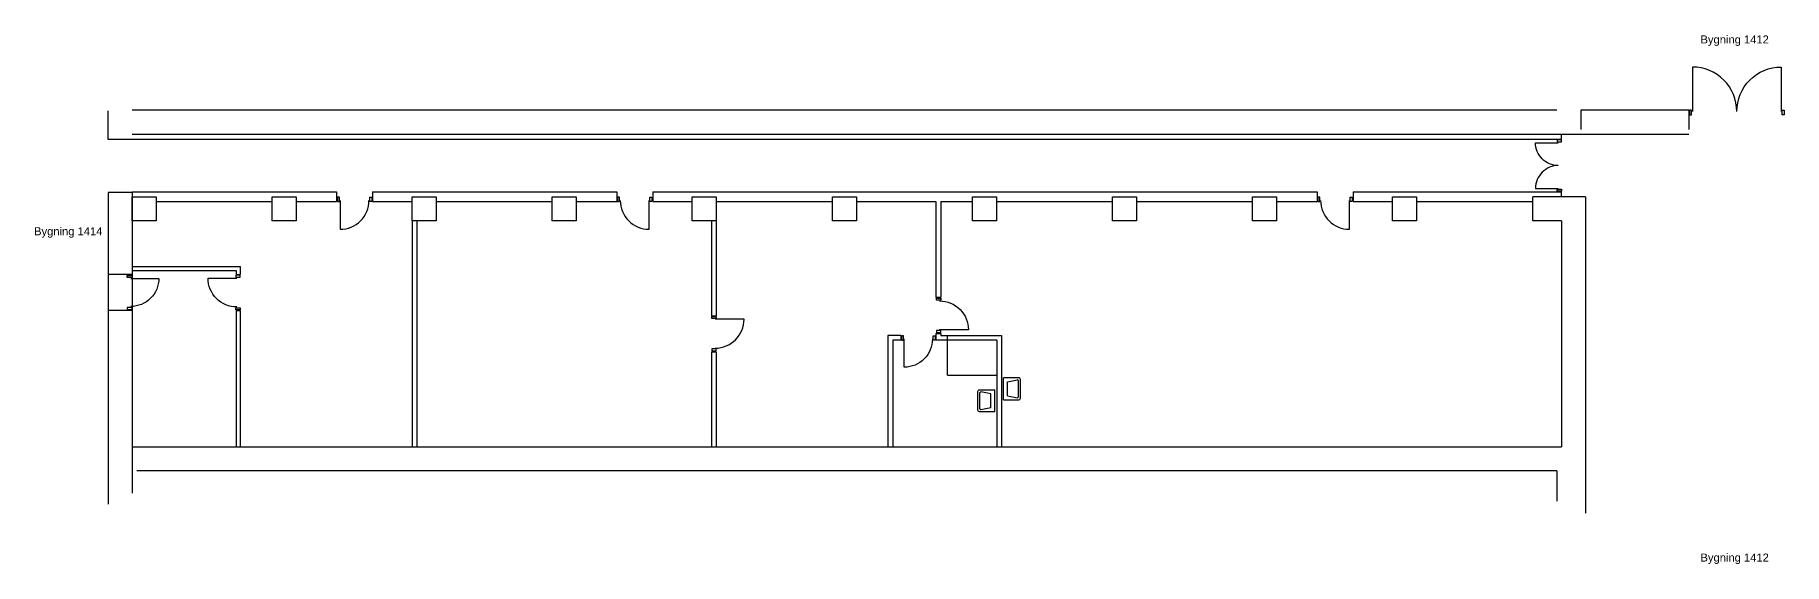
# Model space of a CAD drawing. Header units: millimetres. Extents: x -139115562 to -138989697, y 257880777 to 257898787.
# Drawn here: x -139115562 to -139071857, y 257884568 to 257897776 of the extents above; entities that cross this region are included whole.
import ezdxf

# ---------------------------------------------------------------- set-up
doc = ezdxf.new("R2010")
doc.units = ezdxf.units.MM
doc.header["$LTSCALE"] = 0.5
doc.linetypes.add('HIDDEN2', pattern=[4.7625, 3.175, -1.5875])
for name, color, linetype in [('A10--T', 1, 'Continuous'), ('A21----', 3, 'Continuous'), ('A21--U-', 1, 'Continuous'), ('A21-M--', 7, 'Continuous'), ('A321---', 1, 'Continuous'), ('A525---', 11, 'Continuous')]:
    doc.layers.add(name, color=color, linetype=linetype)
doc.styles.add('ARIAL', font='arial.ttf')

# ---------------------------------------------------------------- blocks, each defined once
blk = doc.blocks.new('D90V')
for points in [[(20, 0), (70, 0), (70, 110), (20, 110)], [(830, 110), (880, 110), (880, 0), (830, 0)]]:
    blk.add_lwpolyline(points, close=True)
blk.add_lwpolyline([(90, 28), (90, -692, 0.414214), (810, 28)], format="xyb")
blk = doc.blocks.new('D90H')
for points in [[(-880, 0), (-830, 0), (-830, 110), (-880, 110)], [(-20, 110), (-20, 0), (-70, 0), (-70, 110)]]:
    blk.add_lwpolyline(points, close=True)
blk.add_lwpolyline([(-810, 28, 0.414214), (-90, -692), (-90, 28)], format="xyb")
blk = doc.blocks.new('HV')
for p, q in [((-275, -50), (-275, -430)), ((-275, -50), (275, -50)), ((-175, -150), (-221, -396)), ((-201, -420), (201, -420)), ((-175, -150), (175, -150)), ((175, -150), (221, -396)), ((275, -430), (275, -50)), ((-235, -470), (235, -470))]:
    blk.add_line(p, q)
for centre, radius, start, end in [((-235, -430), 40, 180, 270), ((-201, -400), 20, 169.5085, 270), ((201, -400), 20, 270, 10.4915), ((235, -430), 40, 270, 0)]:
    blk.add_arc(centre, radius, start, end)
blk = doc.blocks.new('DD240')
for points in [[(20, 110), (70, 110), (70, 0), (20, 0)], [(2380, 110), (2330, 110), (2330, 0), (2380, 0)]]:
    blk.add_lwpolyline(points, close=True)
for points in [[(1200, 30, -0.414214), (90, -1080), (90, 30)], [(1200, 30, 0.414214), (2310, -1080), (2310, 30)]]:
    blk.add_lwpolyline(points, format="xyb")
blk = doc.blocks.new('DK81V')
for points in [[(20, 110), (20, 0), (70, 0), (70, 110)], [(790, 0), (740, 0), (740, 110), (790, 110)]]:
    blk.add_lwpolyline(points, close=True)
blk.add_lwpolyline([(90, 28), (90, -602, 0.414214), (720, 28, 0.414214)], format="xyb")

msp = doc.modelspace()

# ---------------------------------------------------------------- linework, layer by layer
at = {"layer": 'A21----', "linetype": 'Continuous'}
for p, q in [((-139113737, 257895166), (-139113737, 257895886)), ((-139074237, 257895897), (-139076937, 257895897)), ((-139113137, 257895166), (-139113737, 257895166)), ((-139113137, 257895177), (-139113137, 257895166)), ((-139113137, 257893846), (-139113737, 257893846)), ((-139113737, 257893846), (-139113737, 257886066)), ((-139113137, 257893857), (-139113137, 257886340)), ((-139076817, 257893736), (-139076817, 257885837)), ((-139077417, 257893137), (-139077417, 257887497)), ((-139113137, 257891797), (-139113737, 257891797)), ((-139113137, 257890897), (-139113737, 257890897)), ((-139077537, 257886897), (-139077537, 257886137))]:
    msp.add_line(p, q, dxfattribs=at)
at = {"layer": 'A21----'}
for p, q in [((-139077537, 257895897), (-139113137, 257895897)), ((-139076937, 257895897), (-139076937, 257895417)), ((-139074237, 257895897), (-139074237, 257895417)), ((-139113137, 257895297), (-139074237, 257895297)), ((-139113137, 257895177), (-139077417, 257895177)), ((-139077417, 257895177), (-139077417, 257895297)), ((-139078137, 257893137), (-139078137, 257893737)), ((-139076817, 257893737), (-139078137, 257893737)), ((-139077417, 257893137), (-139078137, 257893137)), ((-139113137, 257887497), (-139077417, 257887497)), ((-139077537, 257886897), (-139113017, 257886897))]:
    msp.add_line(p, q, dxfattribs=at)
for points in [[(-139112537, 257893137), (-139113137, 257893137), (-139113137, 257893737), (-139112537, 257893737)], [(-139109037, 257893137), (-139109637, 257893137), (-139109637, 257893737), (-139109037, 257893737)], [(-139105537, 257893137), (-139106137, 257893137), (-139106137, 257893737), (-139105537, 257893737)], [(-139102037, 257893137), (-139102637, 257893137), (-139102637, 257893737), (-139102037, 257893737)], [(-139098537, 257893137), (-139099137, 257893137), (-139099137, 257893737), (-139098537, 257893737)], [(-139095037, 257893137), (-139095637, 257893137), (-139095637, 257893737), (-139095037, 257893737)], [(-139091537, 257893137), (-139092137, 257893137), (-139092137, 257893737), (-139091537, 257893737)], [(-139088037, 257893137), (-139088637, 257893137), (-139088637, 257893737), (-139088037, 257893737)], [(-139084537, 257893137), (-139085137, 257893137), (-139085137, 257893737), (-139084537, 257893737)], [(-139081037, 257893137), (-139081637, 257893137), (-139081637, 257893737), (-139081037, 257893737)]]:
    msp.add_lwpolyline(points, close=True, dxfattribs=at)
at = {"layer": 'A21--U-'}
for p, q in [((-139113137, 257893857), (-139108027, 257893857)), ((-139108027, 257893857), (-139108027, 257893617)), ((-139107127, 257893857), (-139101027, 257893857)), ((-139107127, 257893857), (-139107127, 257893617)), ((-139101027, 257893857), (-139101027, 257893617)), ((-139100127, 257893857), (-139083527, 257893857)), ((-139100127, 257893857), (-139100127, 257893617)), ((-139083527, 257893857), (-139083527, 257893617)), ((-139082627, 257893857), (-139077417, 257893857)), ((-139082627, 257893857), (-139082627, 257893617)), ((-139077417, 257893737), (-139077417, 257893857)), ((-139112537, 257893617), (-139109637, 257893617)), ((-139109037, 257893617), (-139108027, 257893617)), ((-139107127, 257893617), (-139106137, 257893617)), ((-139105537, 257893617), (-139102637, 257893617)), ((-139102037, 257893617), (-139101027, 257893617)), ((-139100127, 257893617), (-139099137, 257893617)), ((-139098537, 257893617), (-139095637, 257893617)), ((-139095037, 257893617), (-139093049, 257893617)), ((-139093049, 257893617), (-139093049, 257891227)), ((-139092929, 257893617), (-139092929, 257891227)), ((-139092929, 257893617), (-139092137, 257893617)), ((-139091537, 257893617), (-139088637, 257893617)), ((-139088037, 257893617), (-139085137, 257893617)), ((-139084537, 257893617), (-139083527, 257893617)), ((-139082627, 257893617), (-139081637, 257893617)), ((-139081037, 257893617), (-139078137, 257893617)), ((-139106137, 257893137), (-139106137, 257887497)), ((-139106017, 257893137), (-139106017, 257887497)), ((-139098657, 257893137), (-139098657, 257890767)), ((-139098537, 257893137), (-139098537, 257890767)), ((-139113137, 257891997), (-139110437, 257891997)), ((-139110437, 257891997), (-139110437, 257891797)), ((-139113137, 257891897), (-139110537, 257891897)), ((-139110537, 257891897), (-139110537, 257891797)), ((-139110537, 257891797), (-139110437, 257891797)), ((-139093049, 257891227), (-139092929, 257891227)), ((-139110537, 257890897), (-139110537, 257887497)), ((-139110537, 257890897), (-139110437, 257890897)), ((-139110437, 257890897), (-139110437, 257887497)), ((-139098657, 257890767), (-139098537, 257890767)), ((-139093929, 257890277), (-139093929, 257890157)), ((-139093049, 257890327), (-139093049, 257890277)), ((-139093049, 257890327), (-139092929, 257890327)), ((-139093049, 257890277), (-139093049, 257890157)), ((-139092929, 257890327), (-139092929, 257890277)), ((-139092929, 257890277), (-139091409, 257890277)), ((-139092769, 257890277), (-139092769, 257890157)), ((-139091409, 257890277), (-139091409, 257887497)), ((-139098657, 257889867), (-139098657, 257887497)), ((-139098657, 257889867), (-139098537, 257889867)), ((-139098537, 257889867), (-139098537, 257887497)), ((-139091529, 257890157), (-139091529, 257887497))]:
    msp.add_line(p, q, dxfattribs=at)
at = {"layer": 'A21--U-', "linetype": 'Continuous'}
for points in [[(-139093929, 257890277), (-139094249, 257890277), (-139094249, 257887497)], [(-139093049, 257890277), (-139093049, 257890277)], [(-139093929, 257890157), (-139094129, 257890157), (-139094129, 257887497)], [(-139091529, 257890157), (-139093049, 257890157)]]:
    msp.add_lwpolyline(points, dxfattribs=at)
at = {"layer": 'A21-M--'}
for p, q in [((-139113137, 257891797), (-139113737, 257891797)), ((-139113137, 257890897), (-139113737, 257890897))]:
    msp.add_line(p, q, dxfattribs=at)
at = {"layer": 'A321---'}
for points in [[(-139077497, 257894517, -0.414214), (-139078067, 257895087), (-139077497, 257895087)], [(-139077497, 257894517, 0.414214), (-139078067, 257893947), (-139077497, 257893947)]]:
    msp.add_lwpolyline(points, format="xyb", dxfattribs=at)
for points in [[(-139077417, 257895157), (-139077527, 257895157), (-139077527, 257895107), (-139077417, 257895107)], [(-139077527, 257893877), (-139077527, 257893927), (-139077417, 257893927), (-139077417, 257893877)]]:
    msp.add_lwpolyline(points, close=True, dxfattribs=at)
at = {"layer": 'A525---', "linetype": 'HIDDEN2'}
for p, q in [((-139092769, 257890157), (-139092769, 257889287)), ((-139092769, 257889287), (-139091529, 257889287))]:
    msp.add_line(p, q, dxfattribs=at)

# ---------------------------------------------------------------- block references
at = {"layer": 'A321---'}
for name, p, rotation in [('DD240', (-139071837, 257895897), 180), ('D90H', (-139098537, 257890767), 90)]:
    msp.add_blockref(name, p, dxfattribs=dict(at, rotation=rotation))
for name, p in [('D90V', (-139108027, 257893617)), ('D90H', (-139100127, 257893617)), ('D90H', (-139082627, 257893617))]:
    msp.add_blockref(name, p, dxfattribs=at)
at = {"layer": 'A321---', "xscale": -1.1111111, "yscale": 1.1111111, "zscale": 1.1111111, "rotation": 90}
msp.add_blockref('DK81V', (-139113137, 257891797), dxfattribs=at)
at = {"layer": 'A321---', "xscale": -1}
for p, rotation in [((-139110547, 257891797), 270), ((-139092929, 257890327), 90)]:
    msp.add_blockref('D90H', p, dxfattribs=dict(at, rotation=rotation))
at = {"layer": 'A321---', "xscale": -0.9767441860465116, "yscale": 0.9767441860465116, "zscale": 0.9767441860465116}
msp.add_blockref('D90H', (-139093928, 257890159), dxfattribs=at)
at = {"layer": 'A525---', "xscale": -1, "rotation": 269.9999995344529}
msp.add_blockref('HV', (-139091529, 257888642), dxfattribs=at)
at = {"layer": 'A525---', "rotation": 90.00000046554712}
msp.add_blockref('HV', (-139091409, 257888942), dxfattribs=at)

# ---------------------------------------------------------------- texts
at = {"layer": 'A10--T', "char_height": 200, "attachment_point": 1, "style": 'ARIAL'}
for s, insert in [('Bygning 1412', (-139073945, 257897765)), ('Bygning 1414', (-139115585, 257892975)), ('Bygning 1412', (-139073945, 257884829))]:
    msp.add_mtext_dynamic_manual_height_columns(s, width=2343.12, gutter_width=12.5, heights=[0], dxfattribs=dict(at, insert=insert))

doc.saveas('drawing.dxf')
